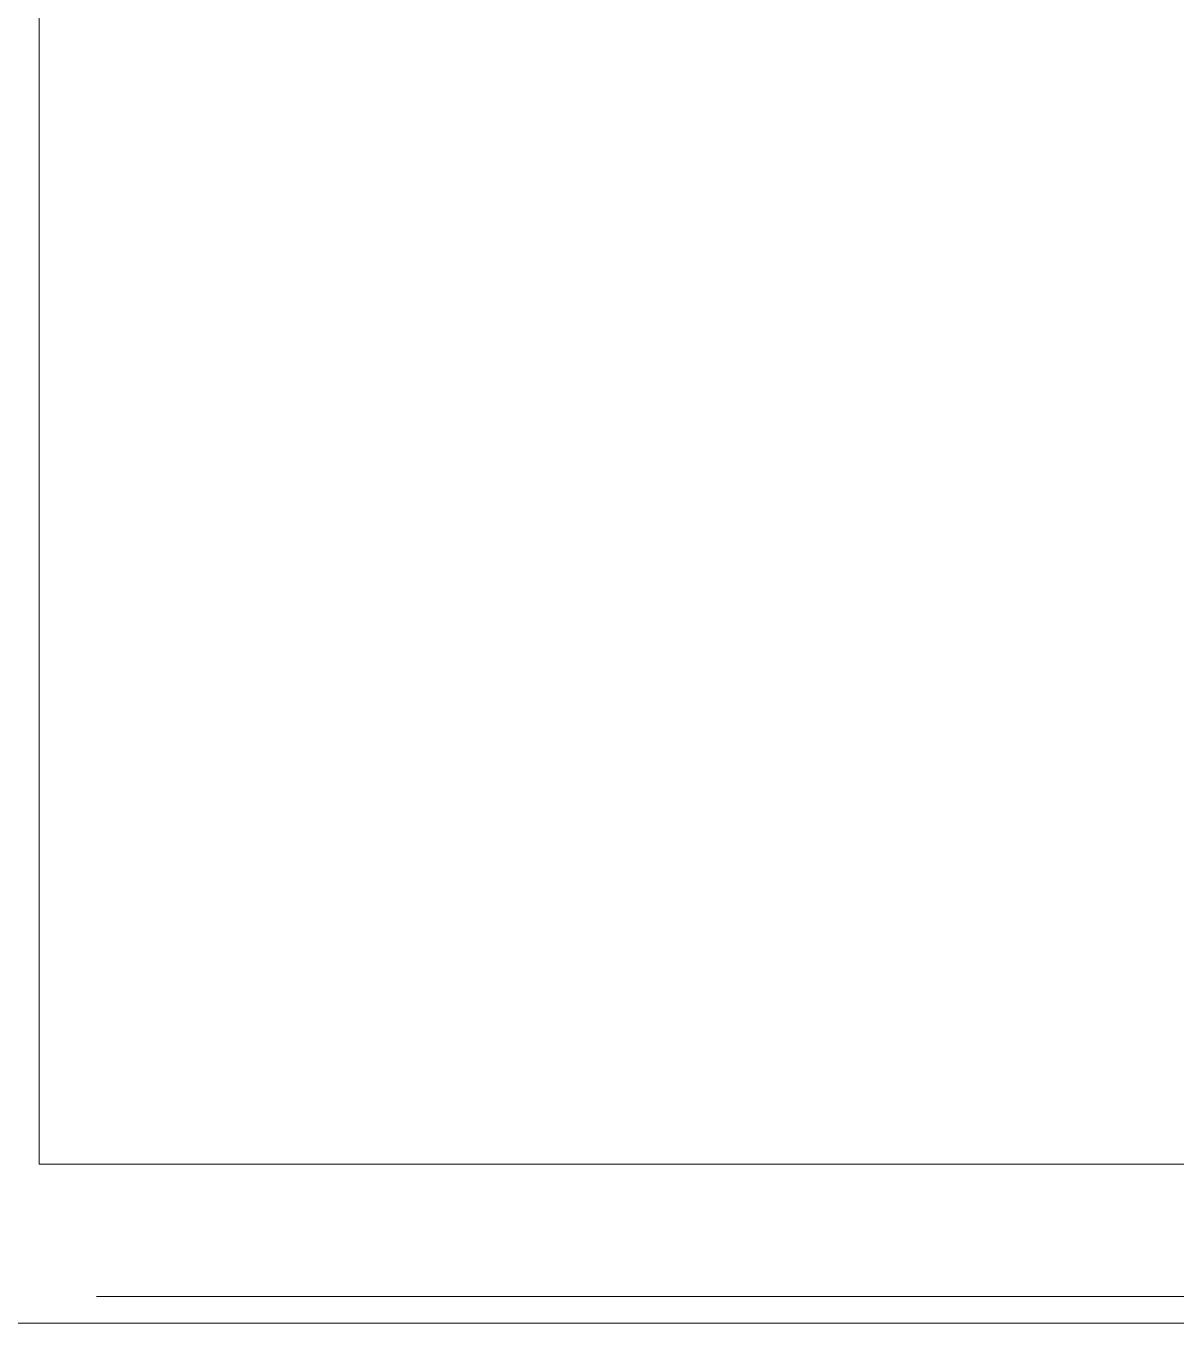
# Model space of a CAD drawing. Header units: metres. Extents: x -41 to 412, y -15 to 25.
# Drawn here: x 269.4812 to 269.6982, y -13.7206 to -13.4758 of the extents above; entities that cross this region are included whole.
import ezdxf

# ---------------------------------------------------------------- set-up
doc = ezdxf.new("R2010")
doc.units = ezdxf.units.M
doc.header["$MEASUREMENT"] = 0
doc.set_wipeout_variables(frame=1)
doc.linetypes.add('Wipeout_Contour', pattern=[1, 0, -1])
doc.layers.add('Interior - Furniture', color=7, linetype='Continuous')
doc.layers.add('Structural - Bearing', color=7, linetype='Continuous')

msp = doc.modelspace()

# ---------------------------------------------------------------- wipeouts: each hides what was drawn before it
at = {"color": 254, "linetype": 'Wipeout_Contour', "lineweight": 0, "ltscale": 1079.207808}
msp.add_wipeout([(269.47865, -12.57055), (269.47865, -13.69055), (269.48365, -13.69055), (269.48365, -12.57055)], dxfattribs=at).dxf.layer = 'Structural - Bearing'

# ---------------------------------------------------------------- next in the draw order: wipeouts: each hides what was drawn before it
at = {"color": 254, "linetype": 'Wipeout_Contour', "lineweight": 0, "ltscale": 2967.395853}
msp.add_wipeout([(268.94699, -13.72055), (269.49449, -13.72055), (269.49449, -13.71555), (269.87599, -13.71555), (269.87599, -13.69055), (269.48365, -13.69055), (269.47865, -13.69055), (269.47865, -13.71555), (268.95199, -13.71555), (268.95199, -13.69055), (268.94699, -13.69055)], dxfattribs=at).dxf.layer = 'Structural - Bearing'

# ---------------------------------------------------------------- next in the draw order: wipeouts: each hides what was drawn before it
at = {"color": 254, "linetype": 'Wipeout_Contour', "lineweight": 0, "ltscale": 1079.378513}
msp.add_wipeout([(269.49449, -13.72055), (269.49601, -13.72055), (269.49601, -13.71555), (269.49449, -13.71555)], dxfattribs=at).dxf.layer = 'Interior - Furniture'
at = {"color": 254, "linetype": 'Wipeout_Contour', "lineweight": 0, "ltscale": 1080.973549}
msp.add_wipeout([(269.51449, -13.71555), (269.51449, -13.72055), (270.27449, -13.72055), (270.27449, -13.71555)], dxfattribs=at).dxf.layer = 'Interior - Furniture'
at = {"color": 254, "linetype": 'Wipeout_Contour', "lineweight": 0, "ltscale": 11332.572567}
msp.add_wipeout([(269.48365, -13.69055), (269.87599, -13.69055), (269.87599, -13.66315), (269.87601, -13.6632), (269.87584, -13.66235), (269.87517, -13.66073), (269.87449, -13.65555), (269.87517, -13.65038), (269.87584, -13.64876), (269.87601, -13.6479), (269.8765, -13.64717), (269.87717, -13.64555), (269.88034, -13.64141), (269.88449, -13.63823), (269.8861, -13.63756), (269.88682, -13.63708), (269.88649, -13.63722), (269.88649, -13.62955), (269.88549, -13.62955), (269.88549, -13.53155), (269.88549, -13.52064), (269.88549, -13.48939), (269.88623, -13.48596), (269.88823, -13.48308), (269.89119, -13.48118), (269.89464, -13.48055), (269.89807, -13.4813), (269.90096, -13.4833), (269.90286, -13.48625), (269.90348, -13.48971), (269.90348, -13.52072), (269.90349, -13.53155), (269.90349, -13.62955), (269.90249, -13.62955), (269.90249, -13.63722), (269.90215, -13.63708), (269.90287, -13.63756), (269.90449, -13.63823), (269.90863, -13.64141), (269.91032, -13.64361), (269.91032, -12.57055), (269.48365, -12.57055)], dxfattribs=at).dxf.layer = 'Structural - Bearing'

# ---------------------------------------------------------------- next in the draw order: linework, layer by layer
at = {"layer": 'Structural - Bearing', "color": 30, "linetype": 'Continuous', "lineweight": 18, "true_color": 0xff6600}
for p, q in [((269.48365, -12.57055), (269.48365, -13.69055)), ((269.48365, -13.69055), (269.87599, -13.69055))]:
    msp.add_line(p, q, dxfattribs=at)

# ---------------------------------------------------------------- next in the draw order: wipeouts: each hides what was drawn before it
at = {"color": 254, "linetype": 'Wipeout_Contour', "lineweight": 0, "ltscale": 1079.390215}
msp.add_wipeout([(269.49601, -13.72055), (269.50034, -13.72055), (269.50034, -13.71555), (269.49601, -13.71555)], dxfattribs=at).dxf.layer = 'Interior - Furniture'

# ---------------------------------------------------------------- next in the draw order: linework, layer by layer
at = {"layer": 'Interior - Furniture', "color": 104, "linetype": 'Continuous', "lineweight": 13, "true_color": 0x029e21}
msp.add_line((269.49449, -13.71555), (269.49601, -13.71555), dxfattribs=at)

# ---------------------------------------------------------------- next in the draw order: wipeouts: each hides what was drawn before it
at = {"color": 254, "linetype": 'Wipeout_Contour', "lineweight": 0, "ltscale": 1079.411835}
msp.add_wipeout([(269.50034, -13.72055), (269.50683, -13.72055), (269.50683, -13.71555), (269.50034, -13.71555)], dxfattribs=at).dxf.layer = 'Interior - Furniture'

# ---------------------------------------------------------------- next in the draw order: linework, layer by layer
at = {"layer": 'Interior - Furniture', "color": 104, "linetype": 'Continuous', "lineweight": 13, "true_color": 0x029e21}
msp.add_line((269.49601, -13.71555), (269.50034, -13.71555), dxfattribs=at)

# ---------------------------------------------------------------- next in the draw order: wipeouts: each hides what was drawn before it
at = {"color": 254, "linetype": 'Wipeout_Contour', "lineweight": 0, "ltscale": 1079.440083}
msp.add_wipeout([(269.50683, -13.72055), (269.51449, -13.72055), (269.51449, -13.71555), (269.50683, -13.71555)], dxfattribs=at).dxf.layer = 'Interior - Furniture'

# ---------------------------------------------------------------- next in the draw order: linework, layer by layer
at = {"layer": 'Interior - Furniture', "color": 104, "linetype": 'Continuous', "lineweight": 13, "true_color": 0x029e21}
for p, q in [((269.50034, -13.71555), (269.50683, -13.71555)), ((269.50683, -13.71555), (269.51449, -13.71555)), ((269.51449, -13.71555), (270.27449, -13.71555)), ((269.34199, -13.72055), (270.44699, -13.72055))]:
    msp.add_line(p, q, dxfattribs=at)

doc.saveas('drawing.dxf')
